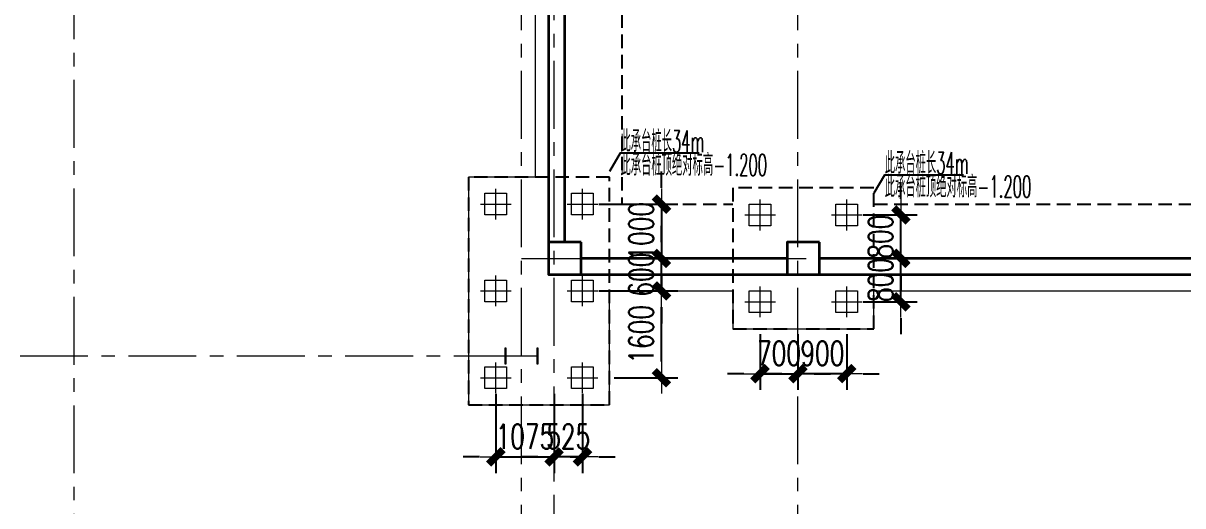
# Model space of a CAD drawing. Extents: x -1201378 to 2367219, y -619313 to 244905.
# Drawn here: x -708551 to -687159, y 206891 to 215787 of the extents above; entities that cross this region are included whole.
import ezdxf
from ezdxf.enums import TextEntityAlignment as Align

# ---------------------------------------------------------------- set-up
doc = ezdxf.new("R2010")
doc.units = 0
doc.header["$LTSCALE"] = 1000
doc.linetypes.add('CENTER', pattern=[2, 1.25, -0.25, 0.25, -0.25])
doc.linetypes.add('HIDDEN', pattern=[0.375, 0.25, -0.125])
doc.layers.get('0').update_dxf_attribs({"linetype": 'CONTINUOUS'})
doc.layers.get('Defpoints').update_dxf_attribs({"linetype": 'CONTINUOUS'})
for name, color, linetype, lineweight in [('S-axis', 111, 'CONTINUOUS', 0), ('S-col', 2, 'CONTINUOUS', 0), ('S-ct', 2, 'CONTINUOUS', 0), ('S-dim', 81, 'CONTINUOUS', 0), ('S-dote', 5, 'CENTER', 0), ('S-zhuang', 1, 'CONTINUOUS', 0), ('砼墙', 3, 'CONTINUOUS', 35), ('砼柱', 2, 'CONTINUOUS', 35)]:
    doc.layers.add(name, color=color, linetype=linetype, lineweight=lineweight)
doc.layers.add('S-BG', color=131, linetype='CONTINUOUS')
doc.layers.add('S-CT1', color=42, linetype='HIDDEN')
doc.styles.add('SS1', font='tj-romans1.shx', dxfattribs={"width": 0.7, "bigfont": 'tj-hztxt1.shx'})
doc.dimstyles.new('S-150-ARCHI', dxfattribs={"dimscale": 150, "dimtxt": 3, "dimasz": 2, "dimexe": 2, "dimexo": 2, "dimgap": 1, "dimtad": 1, "dimdec": 0, "dimzin": 0, "dimdsep": 46, "dimtxsty": 'SS1', "dimblk1": 'TT', "dimblk2": 'TT', "dimsah": 1, "dimcen": 1, "dimclrd": 256, "dimclre": 256, "dimclrt": 256, "dimadec": 0, "dimazin": 0, "dimtfac": 1, "dimtdec": 0, "dimtix": 1, "dimtmove": 2, "dimatfit": 0, "dimldrblk": 'TT', "dimfxl": 2, "dimtolj": 1, "dimtzin": 0, "dimarcsym": 0})

# ---------------------------------------------------------------- blocks, each defined once
blk = doc.blocks.new('_FZH')
at = {"layer": 'S-col'}
blk.add_lwpolyline([(-0.375, -0.188), (-0.375, 0.187), (-0.36, 0.187), (-0.36, 0.005), (0.36, 0.005), (0.36, 0.187), (0.375, 0.187), (0.375, -0.188), (0.36, -0.188), (0.36, -0.005), (-0.36, -0.005), (-0.36, -0.188)], close=True, dxfattribs=at)
blk = doc.blocks.new('w4234324')
at = {"layer": 'S-col', "xscale": 800.0000000000005, "yscale": 800.0000000000005, "zscale": 800.0000000000005}
blk.add_blockref('_FZH', (-144454, 813820), dxfattribs=at)
blk = doc.blocks.new('1#轴网')
at = {"layer": 'S-dote'}
for p, q in [((-107608.5, 18867), (-107608.5, 124689.3)), ((-99358.5, 19033.1), (-99358.5, 124633.4)), ((-94258.5, 19033.1), (-94258.5, 124689.3)), ((-98758.5, 19217), (-98758.5, 124427)), ((-99358.5, 98827), (-76979.2, 98827)), ((-99358.5, 97027), (-216950.7, 97027))]:
    blk.add_line(p, q, dxfattribs=at)
blk = doc.blocks.new('A$C6AFE39C8')
at = {"layer": '砼柱', "lineweight": 35}
for points in [[(-15000, -16300), (-15600, -16300), (-15600, -16900), (-15000, -16900)], [(-10600, -16300), (-11200, -16300), (-11200, -16900), (-10600, -16900)]]:
    blk.add_lwpolyline(points, close=True, dxfattribs=at)
blk = doc.blocks.new('TT')
blk.add_line((-0.969, 0), (0.969, 0))
at = {"const_width": 0.45}
blk.add_lwpolyline([(-0.442, -0.442), (0.442, 0.442)], dxfattribs=at)
blk = doc.blocks.new('*D5634')
at = {"layer": 'Defpoints', "color": 0, "ltscale": 0.25, "transparency": 16777216}
for p in [(-694958, 210352), (-694258, 210352), (-694258, 209326)]:
    blk.add_point(p, dxfattribs=at)
at = {"layer": 'S-dim', "lineweight": -2, "ltscale": 0.25, "transparency": 16777216}
for p, q in [((-694958, 210052), (-694958, 209026)), ((-694258, 210052), (-694258, 209026)), ((-695258, 209326), (-695558, 209326)), ((-694958, 209326), (-694258, 209326)), ((-693958, 209326), (-693658, 209326))]:
    blk.add_line(p, q, dxfattribs=at)
at = {"layer": 'S-dim', "lineweight": -2, "ltscale": 0.25, "transparency": 16777216, "xscale": 300, "yscale": 300, "zscale": 300}
blk.add_blockref('TT', (-694958, 209326), dxfattribs=at)
at = {"layer": 'S-dim', "lineweight": -2, "ltscale": 0.25, "transparency": 16777216, "xscale": 300, "yscale": 300, "zscale": 300, "rotation": 180}
blk.add_blockref('TT', (-694258, 209326), dxfattribs=at)
at = {"layer": 'S-dim', "ltscale": 0.25, "transparency": 16777216, "insert": (-694608, 209701), "char_height": 450, "attachment_point": 5, "style": 'SS1'}
blk.add_mtext('\\A1;700', dxfattribs=at)
blk = doc.blocks.new('*D5635')
at = {"layer": 'Defpoints', "color": 0, "ltscale": 0.25, "transparency": 16777216}
for p in [(-694258, 210352), (-693358, 210352), (-694258, 209326)]:
    blk.add_point(p, dxfattribs=at)
at = {"layer": 'S-dim', "lineweight": -2, "ltscale": 0.25, "transparency": 16777216}
for p, q in [((-694258, 210052), (-694258, 209026)), ((-693358, 210052), (-693358, 209026)), ((-694558, 209326), (-694858, 209326)), ((-693358, 209326), (-694258, 209326)), ((-693058, 209326), (-692758, 209326))]:
    blk.add_line(p, q, dxfattribs=at)
at = {"layer": 'S-dim', "lineweight": -2, "ltscale": 0.25, "transparency": 16777216, "xscale": 300, "yscale": 300, "zscale": 300}
blk.add_blockref('TT', (-694258, 209326), dxfattribs=at)
at = {"layer": 'S-dim', "lineweight": -2, "ltscale": 0.25, "transparency": 16777216, "xscale": 300, "yscale": 300, "zscale": 300, "rotation": 180}
blk.add_blockref('TT', (-693358, 209326), dxfattribs=at)
at = {"layer": 'S-dim', "ltscale": 0.25, "transparency": 16777216, "insert": (-693808, 209701), "char_height": 450, "attachment_point": 5, "style": 'SS1'}
blk.add_mtext('\\A1;900', dxfattribs=at)
blk = doc.blocks.new('*D5638')
at = {"layer": 'Defpoints', "color": 0, "ltscale": 0.25, "transparency": 16777216}
for p in [(-693358, 211452), (-692360, 211452), (-693358, 210652)]:
    blk.add_point(p, dxfattribs=at)
at = {"layer": 'S-dim', "lineweight": -2, "ltscale": 0.25, "transparency": 16777216}
for p, q in [((-692360, 211752), (-692360, 212052)), ((-693058, 211452), (-692060, 211452)), ((-692360, 210652), (-692360, 211452)), ((-693058, 210652), (-692060, 210652)), ((-692360, 210352), (-692360, 210052))]:
    blk.add_line(p, q, dxfattribs=at)
at = {"layer": 'S-dim', "lineweight": -2, "ltscale": 0.25, "transparency": 16777216, "xscale": 300, "yscale": 300, "zscale": 300}
for p, rotation in [((-692360, 211452), 270), ((-692360, 210652), 90)]:
    blk.add_blockref('TT', p, dxfattribs=dict(at, rotation=rotation))
at = {"layer": 'S-dim', "ltscale": 0.25, "transparency": 16777216, "insert": (-692735, 211052), "char_height": 450, "attachment_point": 5, "rotation": 90, "style": 'SS1'}
blk.add_mtext('\\A1;800', dxfattribs=at)
blk = doc.blocks.new('*D5639')
at = {"layer": 'Defpoints', "color": 0, "ltscale": 0.25, "transparency": 16777216}
for p in [(-693358, 212252), (-692360, 212252), (-693358, 211452)]:
    blk.add_point(p, dxfattribs=at)
at = {"layer": 'S-dim', "lineweight": -2, "ltscale": 0.25, "transparency": 16777216}
for p, q in [((-692360, 212552), (-692360, 212852)), ((-693058, 212252), (-692060, 212252)), ((-692360, 211452), (-692360, 212252)), ((-693058, 211452), (-692060, 211452)), ((-692360, 211152), (-692360, 210852))]:
    blk.add_line(p, q, dxfattribs=at)
at = {"layer": 'S-dim', "lineweight": -2, "ltscale": 0.25, "transparency": 16777216, "xscale": 300, "yscale": 300, "zscale": 300}
for p, rotation in [((-692360, 212252), 270), ((-692360, 211452), 90)]:
    blk.add_blockref('TT', p, dxfattribs=dict(at, rotation=rotation))
at = {"layer": 'S-dim', "ltscale": 0.25, "transparency": 16777216, "insert": (-692735, 211852), "char_height": 450, "attachment_point": 5, "rotation": 90, "style": 'SS1'}
blk.add_mtext('\\A1;800', dxfattribs=at)
blk = doc.blocks.new('A$C08FF7A6C')
at = {"layer": '砼墙', "lineweight": 35}
for p, q in [((6800, 0), (600, 0)), ((15000, 0), (7400, 0)), ((600, -300), (6800, -300)), ((7400, -300), (15000, -300)), ((15300, -600), (15300, -3000)), ((15600, -3000), (15600, -600)), ((0, -800), (0, -8300)), ((300, -8300), (300, -800)), ((15300, -3600), (15300, -8300)), ((15600, -8300), (15600, -3600)), ((6800, -8600), (600, -8600)), ((15000, -8600), (7400, -8600)), ((0, -8900), (0, -16300)), ((300, -16300), (300, -8900)), ((600, -8900), (6800, -8900)), ((7400, -8900), (15000, -8900)), ((15300, -8900), (15300, -16300)), ((15600, -16300), (15600, -8900)), ((4400, -16600), (600, -16600)), ((15000, -16600), (5000, -16600)), ((600, -16900), (4400, -16900)), ((5000, -16900), (15000, -16900))]:
    blk.add_line(p, q, dxfattribs=at)
at = {"layer": '砼柱', "lineweight": 35}
for points in [[(600, 0), (0, 0), (0, -800), (600, -800)], [(7400, 0), (6800, 0), (6800, -800), (7400, -800)], [(15600, 0), (15000, 0), (15000, -600), (15600, -600)], [(15600, -3000), (15000, -3000), (15000, -3600), (15600, -3600)], [(600, -8300), (0, -8300), (0, -8900), (600, -8900)], [(7400, -8300), (6800, -8300), (6800, -8900), (7400, -8900)], [(15600, -8300), (15000, -8300), (15000, -8900), (15600, -8900)], [(600, -16300), (0, -16300), (0, -16900), (600, -16900)], [(5000, -16300), (4400, -16300), (4400, -16900), (5000, -16900)], [(15600, -16300), (15000, -16300), (15000, -16900), (15600, -16900)]]:
    blk.add_lwpolyline(points, close=True, dxfattribs=at)
blk = doc.blocks.new('FZ-400')
for p, q in [((0, -283), (0, 283)), ((-283, 0), (283, 0))]:
    blk.add_line(p, q)
blk.add_lwpolyline([(200, -200), (-200, -200), (-200, 200), (200, 200)], close=True)
blk = doc.blocks.new('*D5671')
at = {"layer": 'Defpoints', "color": 0, "ltscale": 0.25, "transparency": 16777216}
for p in [(-697951, 210852), (-696776, 210852), (-697951, 209252)]:
    blk.add_point(p, dxfattribs=at)
at = {"layer": 'S-dim', "lineweight": -2, "ltscale": 0.25, "transparency": 16777216}
for p, q in [((-697651, 210852), (-696476, 210852)), ((-696776, 209552), (-696776, 210552)), ((-697651, 209252), (-696476, 209252))]:
    blk.add_line(p, q, dxfattribs=at)
at = {"layer": 'S-dim', "lineweight": -2, "ltscale": 0.25, "transparency": 16777216, "xscale": 300, "yscale": 300, "zscale": 300}
for p, rotation in [((-696776, 210852), 90), ((-696776, 209252), 270)]:
    blk.add_blockref('TT', p, dxfattribs=dict(at, rotation=rotation))
at = {"layer": 'S-dim', "ltscale": 0.25, "transparency": 16777216, "insert": (-697151, 210052), "char_height": 450, "attachment_point": 5, "rotation": 90, "style": 'SS1'}
blk.add_mtext('\\A1;1600', dxfattribs=at)
blk = doc.blocks.new('*D5672')
at = {"layer": 'Defpoints', "color": 0, "ltscale": 0.25, "transparency": 16777216}
for p in [(-698233, 211452), (-696776, 211452), (-698233, 210852)]:
    blk.add_point(p, dxfattribs=at)
at = {"layer": 'S-dim', "lineweight": -2, "ltscale": 0.25, "transparency": 16777216}
for p, q in [((-696776, 211752), (-696776, 212052)), ((-697933, 211452), (-696476, 211452)), ((-696776, 210852), (-696776, 211452)), ((-697933, 210852), (-696476, 210852)), ((-696776, 210552), (-696776, 210252))]:
    blk.add_line(p, q, dxfattribs=at)
at = {"layer": 'S-dim', "lineweight": -2, "ltscale": 0.25, "transparency": 16777216, "xscale": 300, "yscale": 300, "zscale": 300}
for p, rotation in [((-696776, 211452), 270), ((-696776, 210852), 90)]:
    blk.add_blockref('TT', p, dxfattribs=dict(at, rotation=rotation))
at = {"layer": 'S-dim', "ltscale": 0.25, "transparency": 16777216, "insert": (-697151, 211152), "char_height": 450, "attachment_point": 5, "rotation": 90, "style": 'SS1'}
blk.add_mtext('\\A1;600', dxfattribs=at)
blk = doc.blocks.new('*D5673')
at = {"layer": 'Defpoints', "color": 0, "ltscale": 0.25, "transparency": 16777216}
for p in [(-698233, 212452), (-698233, 211452), (-696776, 211452)]:
    blk.add_point(p, dxfattribs=at)
at = {"layer": 'S-dim', "lineweight": -2, "ltscale": 0.25, "transparency": 16777216}
for p, q in [((-696776, 212752), (-696776, 213052)), ((-697933, 212452), (-696476, 212452)), ((-696776, 212452), (-696776, 211452)), ((-697933, 211452), (-696476, 211452)), ((-696776, 211152), (-696776, 210852))]:
    blk.add_line(p, q, dxfattribs=at)
at = {"layer": 'S-dim', "lineweight": -2, "ltscale": 0.25, "transparency": 16777216, "xscale": 300, "yscale": 300, "zscale": 300}
for p, rotation in [((-696776, 212452), 270), ((-696776, 211452), 90)]:
    blk.add_blockref('TT', p, dxfattribs=dict(at, rotation=rotation))
at = {"layer": 'S-dim', "ltscale": 0.25, "transparency": 16777216, "insert": (-697151, 211952), "char_height": 450, "attachment_point": 5, "rotation": 90, "style": 'SS1'}
blk.add_mtext('\\A1;1000', dxfattribs=at)
blk = doc.blocks.new('*D5674')
at = {"layer": 'Defpoints', "color": 0, "ltscale": 0.25, "transparency": 16777216}
for p in [(-699833, 209252), (-698758, 209252), (-698758, 207794)]:
    blk.add_point(p, dxfattribs=at)
at = {"layer": 'S-dim', "lineweight": -2, "ltscale": 0.25, "transparency": 16777216}
for p, q in [((-699833, 208952), (-699833, 207494)), ((-698758, 208952), (-698758, 207494)), ((-700133, 207794), (-700433, 207794)), ((-699833, 207794), (-698758, 207794)), ((-698458, 207794), (-698158, 207794))]:
    blk.add_line(p, q, dxfattribs=at)
at = {"layer": 'S-dim', "lineweight": -2, "ltscale": 0.25, "transparency": 16777216, "xscale": 300, "yscale": 300, "zscale": 300}
blk.add_blockref('TT', (-699833, 207794), dxfattribs=at)
at = {"layer": 'S-dim', "lineweight": -2, "ltscale": 0.25, "transparency": 16777216, "xscale": 300, "yscale": 300, "zscale": 300, "rotation": 180}
blk.add_blockref('TT', (-698758, 207794), dxfattribs=at)
at = {"layer": 'S-dim', "ltscale": 0.25, "transparency": 16777216, "insert": (-699296, 208169), "char_height": 450, "attachment_point": 5, "style": 'SS1'}
blk.add_mtext('\\A1;1075', dxfattribs=at)
blk = doc.blocks.new('*D5675')
at = {"layer": 'Defpoints', "color": 0, "ltscale": 0.25, "transparency": 16777216}
for p in [(-698758, 209252), (-698233, 209252), (-698758, 207794)]:
    blk.add_point(p, dxfattribs=at)
at = {"layer": 'S-dim', "lineweight": -2, "ltscale": 0.25, "transparency": 16777216}
for p, q in [((-698758, 208952), (-698758, 207494)), ((-698233, 208952), (-698233, 207494)), ((-699058, 207794), (-699358, 207794)), ((-698233, 207794), (-698758, 207794)), ((-697933, 207794), (-697633, 207794))]:
    blk.add_line(p, q, dxfattribs=at)
at = {"layer": 'S-dim', "lineweight": -2, "ltscale": 0.25, "transparency": 16777216, "xscale": 300, "yscale": 300, "zscale": 300}
for p, rotation in [((-698758, 207794), 3.155110244011809e-12), ((-698233, 207794), 180.0000000000032)]:
    blk.add_blockref('TT', p, dxfattribs=dict(at, rotation=rotation))
at = {"layer": 'S-dim', "ltscale": 0.25, "transparency": 16777216, "insert": (-698496, 208169), "char_height": 450, "attachment_point": 5, "style": 'SS1'}
blk.add_mtext('\\A1;525', dxfattribs=at)

msp = doc.modelspace()

# ---------------------------------------------------------------- linework, layer by layer
at = {"layer": 'S-BG'}
for points in [[(-696078.9, 213388.7), (-697539.1, 213388.7), (-697733.5, 213051.8)], [(-691203.9, 212988.7), (-692664.1, 212988.7), (-692858.5, 212651.8)]]:
    msp.add_lwpolyline(points, dxfattribs=at)
at = {"layer": 'S-ct'}
msp.add_lwpolyline([(-699108.5, 226451.8), (-699108.5, 221251.8), (-700333.5, 221251.8), (-700333.5, 217051.8), (-699108.5, 217051.8), (-699108.5, 212951.8), (-700333.5, 212951.8), (-700333.5, 208751.8), (-697733.5, 208751.8), (-697733.5, 210851.8), (-695458.5, 210851.8), (-695458.5, 210151.8), (-692858.5, 210151.8), (-692858.5, 210851.8), (-684858.5, 210851.8)], dxfattribs=at)
at = {"layer": 'S-CT1'}
for p, q in [((-697508.5, 226451.8), (-697508.5, 212451.8)), ((-692858.5, 212751.8), (-695458.5, 212751.8)), ((-695458.5, 212751.8), (-695458.5, 210151.8)), ((-692858.5, 210151.8), (-692858.5, 212751.8)), ((-697508.5, 212451.8), (-695458.5, 212451.8)), ((-692858.5, 212451.8), (-684858.5, 212451.8)), ((-695458.5, 210151.8), (-694408.5, 210151.8)), ((-694108.5, 210151.8), (-692858.5, 210151.8))]:
    msp.add_line(p, q, dxfattribs=at)
msp.add_lwpolyline([(-697733.5, 208751.8), (-697733.5, 212951.8), (-700333.5, 212951.8), (-700333.5, 208751.8)], close=True, dxfattribs=at)

# ---------------------------------------------------------------- block references
at = {"layer": 'S-axis'}
msp.add_blockref('1#轴网', (-600000, 112624.8), dxfattribs=at)
at = {"layer": 'S-col'}
for name, p in [('A$C6AFE39C8', (-683258.5, 228051.8)), ('A$C6AFE39C8', (-683258.5, 228051.8)), ('A$C08FF7A6C', (-698858.5, 228051.8)), ('w4234324', (-554904.3, -604168.2))]:
    msp.add_blockref(name, p, dxfattribs=at)
at = {"layer": 'S-zhuang', "color": 0, "ltscale": 0.5}
for p in [(-699833.5, 212451.8), (-698233.5, 212451.8), (-694958.5, 212251.8), (-693358.5, 212251.8), (-699833.5, 210851.8), (-698233.5, 210851.8), (-694958.5, 210651.8), (-693358.5, 210651.8), (-699833.5, 209251.8), (-698233.5, 209251.8)]:
    msp.add_blockref('FZ-400', p, dxfattribs=at)

# ---------------------------------------------------------------- texts
at = {"layer": 'S-BG', "style": 'SS1', "width": 0.5}
for s, p in [('此承台桩长34m', (-697532.8, 213609.1)), ('此承台桩顶绝对标高-1.200', (-697532.8, 213174.6)), ('此承台桩长34m', (-692657.8, 213209.1)), ('此承台桩顶绝对标高-1.200', (-692657.8, 212774.6))]:
    msp.add_text(s, height=400, dxfattribs=at).set_placement(p, align=Align.MIDDLE_LEFT)

# ---------------------------------------------------------------- dimensions: what is measured, and where the dimension line sits
at = {"layer": 'S-dim', "ltscale": 0.25}
for p1, p2, distance, picture, middle in [((-698233.5, 212451.8), (-698233.5, 211451.8), 1457.6, '*D5673', (-697150.9, 211951.8)), ((-693358.5, 211451.8), (-693358.5, 212251.8), -998.9, '*D5639', (-692734.5, 211851.8)), ((-698233.5, 210851.8), (-698233.5, 211451.8), -1457.6, '*D5672', (-697150.9, 211151.8)), ((-693358.5, 210651.8), (-693358.5, 211451.8), -998.9, '*D5638', (-692734.5, 211051.8)), ((-697950.6, 209251.8), (-697950.6, 210851.8), -1174.7, '*D5671', (-697150.9, 210051.8)), ((-699833.5, 209251.8), (-698758.5, 209251.8), -1457.7, '*D5674', (-699296, 208169.1)), ((-698233.5, 209251.8), (-698758.5, 209251.8), 1457.7, '*D5675', (-698496, 208169.1))]:
    dim = msp.add_aligned_dim(p1=p1, p2=p2, distance=distance, dimstyle='S-150-ARCHI', dxfattribs=at)
    dim.commit()
    dim.dimension.update_dxf_attribs({"geometry": picture, "text_midpoint": middle})
for p1, picture, middle in [((-694958.5, 210351.8), '*D5634', (-694608.5, 209701.2)), ((-693358.5, 210351.8), '*D5635', (-693808.5, 209701.2))]:
    dim = msp.add_linear_dim(base=(-694258.5, 209326.2), p1=p1, p2=(-694258.5, 210351.8), dimstyle='S-150-ARCHI', dxfattribs=at)
    dim.commit()
    dim.dimension.update_dxf_attribs({"geometry": picture, "text_midpoint": middle})

doc.saveas('drawing.dxf')
